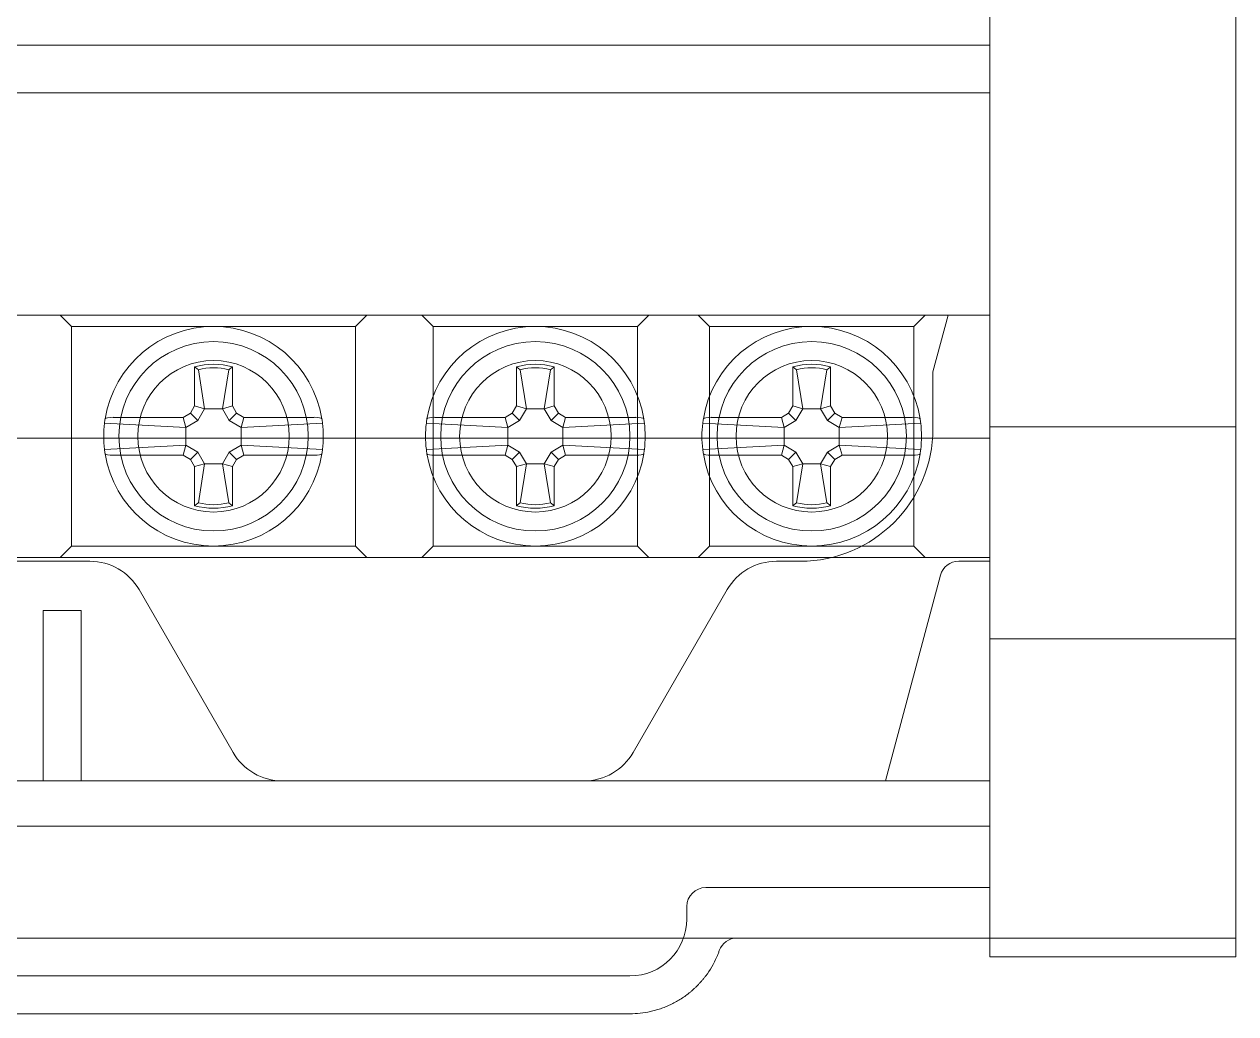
# Model space of a CAD drawing. Header units: millimetres. Extents: x 42151 to 59780, y 37376 to 44547.
# Drawn here: x 47689.11 to 47721.11, y 42964.17 to 42990.3 of the extents above; entities that cross this region are included whole.
import ezdxf

# ---------------------------------------------------------------- set-up
doc = ezdxf.new("R2010")
doc.units = ezdxf.units.MM
doc.set_wipeout_variables(frame=1)
doc.layers.add('! NO PLOT !', color=7, linetype='Continuous', true_color=0xff75dd, plot=False)
doc.layers.add('000-PI-Oprema', color=30, linetype='Continuous', lineweight=5)

# ---------------------------------------------------------------- blocks, each defined once
blk = doc.blocks.new('Shrack distriblock 125A')
at = {"layer": '000-PI-Oprema'}
for p, q in [((50969.151, 45240.478), (51008.151, 45240.478)), ((50969.151, 45240.478), (51008.151, 45240.478)), ((50969.151, 45239.478), (51008.151, 45239.478)), ((50969.151, 45239.478), (51008.151, 45239.478))]:
    blk.add_line(p, q, dxfattribs=at)
blk.add_open_spline([(51008.151, 45239.478), (51008.241, 45239.478), (51008.331, 45239.483), (51008.421, 45239.492), (51008.51, 45239.502), (51008.6, 45239.517), (51008.689, 45239.536), (51008.733, 45239.546), (51008.778, 45239.557), (51008.822, 45239.57), (51008.866, 45239.582), (51008.911, 45239.596), (51008.955, 45239.61), (51008.999, 45239.625), (51009.042, 45239.642), (51009.086, 45239.659), (51009.13, 45239.677), (51009.173, 45239.696), (51009.216, 45239.716), (51009.259, 45239.736), (51009.302, 45239.758), (51009.344, 45239.781), (51009.387, 45239.804), (51009.429, 45239.829), (51009.471, 45239.855), (51009.513, 45239.881), (51009.554, 45239.908), (51009.595, 45239.937), (51009.636, 45239.966), (51009.676, 45239.996), (51009.715, 45240.028), (51009.735, 45240.044), (51009.755, 45240.06), (51009.774, 45240.077), (51009.794, 45240.093), (51009.813, 45240.11), (51009.832, 45240.128), (51009.851, 45240.145), (51009.87, 45240.163), (51009.889, 45240.181), (51009.908, 45240.199), (51009.926, 45240.218), (51009.945, 45240.236), (51009.963, 45240.255), (51009.981, 45240.274), (51009.999, 45240.294), (51010.017, 45240.313), (51010.034, 45240.333), (51010.051, 45240.353), (51010.068, 45240.373), (51010.085, 45240.394), (51010.102, 45240.415), (51010.119, 45240.435), (51010.135, 45240.457), (51010.151, 45240.478)], degree=3, knots=[0, 0, 0, 0, 0.319223, 0.319223, 0.319223, 0.638427, 0.638427, 0.638427, 0.798048, 0.798048, 0.798048, 0.957661, 0.957661, 0.957661, 1.117495, 1.117495, 1.117495, 1.27737, 1.27737, 1.27737, 1.437056, 1.437056, 1.437056, 1.596953, 1.596953, 1.596953, 1.757051, 1.757051, 1.757051, 1.916926, 1.916926, 1.916926, 1.996748, 1.996748, 1.996748, 2.076724, 2.076724, 2.076724, 2.156784, 2.156784, 2.156784, 2.236822, 2.236822, 2.236822, 2.316763, 2.316763, 2.316763, 2.396588, 2.396588, 2.396588, 2.476508, 2.476508, 2.476508, 2.556447, 2.556447, 2.556447, 2.556447], dxfattribs=at)
blk.add_open_spline([(51008.151, 45239.478), (51008.241, 45239.478), (51008.331, 45239.483), (51008.421, 45239.492), (51008.51, 45239.502), (51008.6, 45239.517), (51008.689, 45239.536), (51008.733, 45239.546), (51008.778, 45239.557), (51008.822, 45239.57), (51008.866, 45239.582), (51008.911, 45239.596), (51008.955, 45239.61), (51008.999, 45239.625), (51009.042, 45239.642), (51009.086, 45239.659), (51009.13, 45239.677), (51009.173, 45239.696), (51009.216, 45239.716), (51009.259, 45239.736), (51009.302, 45239.758), (51009.344, 45239.781), (51009.387, 45239.804), (51009.429, 45239.829), (51009.471, 45239.855), (51009.513, 45239.881), (51009.554, 45239.908), (51009.595, 45239.937), (51009.636, 45239.966), (51009.676, 45239.996), (51009.715, 45240.028), (51009.735, 45240.044), (51009.755, 45240.06), (51009.774, 45240.077), (51009.794, 45240.093), (51009.813, 45240.11), (51009.832, 45240.128), (51009.851, 45240.145), (51009.87, 45240.163), (51009.889, 45240.181), (51009.908, 45240.199), (51009.926, 45240.218), (51009.945, 45240.236), (51009.963, 45240.255), (51009.981, 45240.274), (51009.999, 45240.294), (51010.017, 45240.313), (51010.034, 45240.333), (51010.051, 45240.353), (51010.068, 45240.373), (51010.085, 45240.394), (51010.102, 45240.415), (51010.119, 45240.435), (51010.135, 45240.457), (51010.151, 45240.478)], degree=3, knots=[0, 0, 0, 0, 0.319223, 0.319223, 0.319223, 0.638427, 0.638427, 0.638427, 0.798048, 0.798048, 0.798048, 0.957661, 0.957661, 0.957661, 1.117495, 1.117495, 1.117495, 1.27737, 1.27737, 1.27737, 1.437056, 1.437056, 1.437056, 1.596953, 1.596953, 1.596953, 1.757051, 1.757051, 1.757051, 1.916926, 1.916926, 1.916926, 1.996748, 1.996748, 1.996748, 2.076724, 2.076724, 2.076724, 2.156784, 2.156784, 2.156784, 2.236822, 2.236822, 2.236822, 2.316763, 2.316763, 2.316763, 2.396588, 2.396588, 2.396588, 2.476508, 2.476508, 2.476508, 2.556447, 2.556447, 2.556447, 2.556447], dxfattribs=at)
blk.add_wipeout([(50953.151, 45336.978), (51024.151, 45336.978), (51024.151, 45240.978), (51017.651, 45240.978), (51017.651, 45241.478), (50959.651, 45241.478), (50959.651, 45240.978), (50953.151, 45240.978), (50953.151, 45241.478)]).dxf.layer = '! NO PLOT !'
for p, q in [((51017.651, 45268.478), (51017.651, 45265.478)), ((51017.651, 45268.478), (51017.651, 45265.478)), ((51024.151, 45265.478), (51024.151, 45268.478)), ((51024.151, 45265.478), (51024.151, 45268.478)), ((51017.651, 45265.478), (51017.651, 45262.88)), ((51017.651, 45265.478), (51017.651, 45262.88)), ((51024.151, 45265.478), (51024.151, 45264.179)), ((51024.151, 45265.478), (51024.151, 45264.179)), ((51017.651, 45265.052), (50959.651, 45265.052)), ((51017.651, 45265.052), (50959.651, 45265.052)), ((51024.151, 45263.746), (51024.151, 45264.179)), ((51024.151, 45263.746), (51024.151, 45264.179)), ((51017.651, 45263.797), (50959.651, 45263.797)), ((51017.651, 45263.797), (50959.651, 45263.797)), ((51024.151, 45261.148), (51024.151, 45263.746)), ((51024.151, 45261.148), (51024.151, 45263.746)), ((51017.651, 45262.88), (51017.651, 45262.447)), ((51017.651, 45262.88), (51017.651, 45262.447)), ((51017.651, 45261.148), (51017.651, 45262.447)), ((51017.651, 45261.148), (51017.651, 45262.447)), ((51017.651, 45261.148), (51017.651, 45253.978)), ((51017.651, 45261.148), (51017.651, 45253.978)), ((51024.151, 45253.978), (51024.151, 45261.148)), ((51024.151, 45253.978), (51024.151, 45261.148)), ((51016.553, 45257.928), (50960.749, 45257.928)), ((51016.553, 45257.928), (50960.749, 45257.928)), ((50993.401, 45257.628), (50993.101, 45257.928)), ((50993.401, 45257.628), (50993.101, 45257.928)), ((51000.901, 45257.628), (51001.201, 45257.928)), ((51000.901, 45257.628), (51001.201, 45257.928)), ((51002.951, 45257.628), (51002.651, 45257.928)), ((51002.951, 45257.628), (51002.651, 45257.928)), ((51008.351, 45257.628), (51008.651, 45257.928)), ((51008.351, 45257.628), (51008.651, 45257.928)), ((51010.251, 45257.628), (51009.951, 45257.928)), ((51010.251, 45257.628), (51009.951, 45257.928)), ((51015.651, 45257.628), (51015.951, 45257.928)), ((51015.651, 45257.628), (51015.951, 45257.928)), ((51016.151, 45256.428), (51016.553, 45257.928)), ((51016.151, 45256.428), (51016.553, 45257.928)), ((51016.553, 45257.928), (51017.651, 45257.928)), ((51016.553, 45257.928), (51017.651, 45257.928)), ((50993.401, 45251.828), (50993.401, 45257.628)), ((51000.901, 45257.628), (50993.401, 45257.628)), ((50993.401, 45251.828), (50993.401, 45257.628)), ((51000.901, 45257.628), (50993.401, 45257.628)), ((51000.901, 45251.828), (51000.901, 45257.628)), ((51000.901, 45251.828), (51000.901, 45257.628)), ((51002.951, 45251.828), (51002.951, 45257.628)), ((51008.351, 45257.628), (51002.951, 45257.628)), ((51002.951, 45251.828), (51002.951, 45257.628)), ((51008.351, 45257.628), (51002.951, 45257.628)), ((51008.351, 45251.828), (51008.351, 45257.628)), ((51008.351, 45251.828), (51008.351, 45257.628)), ((51010.251, 45251.828), (51010.251, 45257.628)), ((51015.651, 45257.628), (51010.251, 45257.628)), ((51010.251, 45251.828), (51010.251, 45257.628)), ((51015.651, 45257.628), (51010.251, 45257.628)), ((51015.651, 45251.828), (51015.651, 45257.628)), ((51015.651, 45251.828), (51015.651, 45257.628)), ((50996.651, 45256.561), (50996.651, 45255.528)), ((50996.651, 45256.561), (50996.651, 45255.528)), ((50996.916, 45255.457), (50996.751, 45256.483)), ((50996.916, 45255.457), (50996.751, 45256.483)), ((50997.551, 45256.483), (50997.387, 45255.457)), ((50997.551, 45256.483), (50997.387, 45255.457)), ((50997.651, 45255.528), (50997.651, 45256.561)), ((50997.651, 45255.528), (50997.651, 45256.561)), ((51005.151, 45256.561), (51005.151, 45255.528)), ((51005.151, 45256.561), (51005.151, 45255.528)), ((51005.416, 45255.457), (51005.251, 45256.483)), ((51005.416, 45255.457), (51005.251, 45256.483)), ((51006.051, 45256.483), (51005.887, 45255.457)), ((51006.051, 45256.483), (51005.887, 45255.457)), ((51006.151, 45255.528), (51006.151, 45256.561)), ((51006.151, 45255.528), (51006.151, 45256.561)), ((51012.451, 45256.561), (51012.451, 45255.528)), ((51012.451, 45256.561), (51012.451, 45255.528)), ((51012.716, 45255.457), (51012.551, 45256.483)), ((51012.716, 45255.457), (51012.551, 45256.483)), ((51013.351, 45256.483), (51013.187, 45255.457)), ((51013.351, 45256.483), (51013.187, 45255.457)), ((51013.451, 45255.528), (51013.451, 45256.561)), ((51013.451, 45255.528), (51013.451, 45256.561)), ((51016.151, 45254.928), (51016.151, 45256.428)), ((51016.151, 45254.928), (51016.151, 45256.428)), ((50996.651, 45255.528), (50996.541, 45255.338)), ((50996.651, 45255.528), (50996.541, 45255.338)), ((50996.916, 45255.457), (50996.651, 45255.528)), ((50996.916, 45255.457), (50996.651, 45255.528)), ((50996.916, 45255.457), (50996.735, 45255.144)), ((50996.916, 45255.457), (50996.735, 45255.144)), ((50996.916, 45255.457), (50997.387, 45255.457)), ((50996.916, 45255.457), (50997.387, 45255.457)), ((50997.651, 45255.528), (50997.387, 45255.457)), ((50997.651, 45255.528), (50997.387, 45255.457)), ((50997.567, 45255.144), (50997.387, 45255.457)), ((50997.567, 45255.144), (50997.387, 45255.457)), ((50997.761, 45255.338), (50997.651, 45255.528)), ((50997.761, 45255.338), (50997.651, 45255.528)), ((51005.151, 45255.528), (51005.041, 45255.338)), ((51005.151, 45255.528), (51005.041, 45255.338)), ((51005.416, 45255.457), (51005.151, 45255.528)), ((51005.416, 45255.457), (51005.151, 45255.528)), ((51005.416, 45255.457), (51005.235, 45255.144)), ((51005.416, 45255.457), (51005.235, 45255.144)), ((51005.416, 45255.457), (51005.887, 45255.457)), ((51005.416, 45255.457), (51005.887, 45255.457)), ((51006.151, 45255.528), (51005.887, 45255.457)), ((51006.151, 45255.528), (51005.887, 45255.457)), ((51006.067, 45255.144), (51005.887, 45255.457)), ((51006.067, 45255.144), (51005.887, 45255.457)), ((51006.261, 45255.338), (51006.151, 45255.528)), ((51006.261, 45255.338), (51006.151, 45255.528)), ((51012.451, 45255.528), (51012.341, 45255.338)), ((51012.451, 45255.528), (51012.341, 45255.338)), ((51012.716, 45255.457), (51012.451, 45255.528)), ((51012.716, 45255.457), (51012.451, 45255.528)), ((51012.716, 45255.457), (51012.535, 45255.144)), ((51012.716, 45255.457), (51012.535, 45255.144)), ((51012.716, 45255.457), (51013.187, 45255.457)), ((51012.716, 45255.457), (51013.187, 45255.457)), ((51013.451, 45255.528), (51013.187, 45255.457)), ((51013.451, 45255.528), (51013.187, 45255.457)), ((51013.367, 45255.144), (51013.187, 45255.457)), ((51013.367, 45255.144), (51013.187, 45255.457)), ((51013.561, 45255.338), (51013.451, 45255.528)), ((51013.561, 45255.338), (51013.451, 45255.528)), ((50994.272, 45255.075), (50996.422, 45254.963)), ((50994.272, 45255.075), (50996.422, 45254.963)), ((50996.351, 45255.228), (50994.498, 45255.228)), ((50996.351, 45255.228), (50994.498, 45255.228)), ((50996.541, 45255.338), (50996.351, 45255.228)), ((50996.541, 45255.338), (50996.351, 45255.228)), ((50996.422, 45254.963), (50996.351, 45255.228)), ((50996.422, 45254.963), (50996.351, 45255.228)), ((50996.735, 45255.144), (50996.422, 45254.963)), ((50996.735, 45255.144), (50996.422, 45254.963)), ((50996.735, 45255.144), (50996.541, 45255.338)), ((50996.735, 45255.144), (50996.541, 45255.338)), ((50997.761, 45255.338), (50997.567, 45255.144)), ((50997.761, 45255.338), (50997.567, 45255.144)), ((50997.88, 45254.963), (50997.567, 45255.144)), ((50997.88, 45254.963), (50997.567, 45255.144)), ((50997.951, 45255.228), (50997.761, 45255.338)), ((50997.951, 45255.228), (50997.761, 45255.338)), ((50997.951, 45255.228), (50997.88, 45254.963)), ((50997.951, 45255.228), (50997.88, 45254.963)), ((50997.88, 45254.963), (51000.03, 45255.075)), ((50997.88, 45254.963), (51000.03, 45255.075)), ((50999.804, 45255.228), (50997.951, 45255.228)), ((50999.804, 45255.228), (50997.951, 45255.228)), ((51002.772, 45255.075), (51004.922, 45254.963)), ((51002.772, 45255.075), (51004.922, 45254.963)), ((51004.851, 45255.228), (51002.998, 45255.228)), ((51004.851, 45255.228), (51002.998, 45255.228)), ((51005.041, 45255.338), (51004.851, 45255.228)), ((51005.041, 45255.338), (51004.851, 45255.228)), ((51004.922, 45254.963), (51004.851, 45255.228)), ((51004.922, 45254.963), (51004.851, 45255.228)), ((51005.235, 45255.144), (51004.922, 45254.963)), ((51005.235, 45255.144), (51004.922, 45254.963)), ((51005.235, 45255.144), (51005.041, 45255.338)), ((51005.235, 45255.144), (51005.041, 45255.338)), ((51006.261, 45255.338), (51006.067, 45255.144)), ((51006.261, 45255.338), (51006.067, 45255.144)), ((51006.38, 45254.963), (51006.067, 45255.144)), ((51006.38, 45254.963), (51006.067, 45255.144)), ((51006.451, 45255.228), (51006.261, 45255.338)), ((51006.451, 45255.228), (51006.261, 45255.338)), ((51006.451, 45255.228), (51006.38, 45254.963)), ((51006.451, 45255.228), (51006.38, 45254.963)), ((51006.38, 45254.963), (51008.53, 45255.075)), ((51006.38, 45254.963), (51008.53, 45255.075)), ((51008.304, 45255.228), (51006.451, 45255.228)), ((51008.304, 45255.228), (51006.451, 45255.228)), ((51010.072, 45255.075), (51012.222, 45254.963)), ((51010.072, 45255.075), (51012.222, 45254.963)), ((51012.151, 45255.228), (51010.298, 45255.228)), ((51012.151, 45255.228), (51010.298, 45255.228)), ((51012.341, 45255.338), (51012.151, 45255.228)), ((51012.341, 45255.338), (51012.151, 45255.228)), ((51012.222, 45254.963), (51012.151, 45255.228)), ((51012.222, 45254.963), (51012.151, 45255.228)), ((51012.535, 45255.144), (51012.222, 45254.963)), ((51012.535, 45255.144), (51012.222, 45254.963)), ((51012.535, 45255.144), (51012.341, 45255.338)), ((51012.535, 45255.144), (51012.341, 45255.338)), ((51013.561, 45255.338), (51013.367, 45255.144)), ((51013.561, 45255.338), (51013.367, 45255.144)), ((51013.68, 45254.963), (51013.367, 45255.144)), ((51013.68, 45254.963), (51013.367, 45255.144)), ((51013.751, 45255.228), (51013.561, 45255.338)), ((51013.751, 45255.228), (51013.561, 45255.338)), ((51013.751, 45255.228), (51013.68, 45254.963)), ((51013.751, 45255.228), (51013.68, 45254.963)), ((51013.68, 45254.963), (51015.83, 45255.075)), ((51013.68, 45254.963), (51015.83, 45255.075)), ((51015.604, 45255.228), (51013.751, 45255.228)), ((51015.604, 45255.228), (51013.751, 45255.228)), ((50996.422, 45254.492), (50996.422, 45254.963)), ((50996.422, 45254.492), (50996.422, 45254.963)), ((50997.88, 45254.963), (50997.88, 45254.492)), ((50997.88, 45254.963), (50997.88, 45254.492)), ((51004.922, 45254.492), (51004.922, 45254.963)), ((51004.922, 45254.492), (51004.922, 45254.963)), ((51006.38, 45254.963), (51006.38, 45254.492)), ((51006.38, 45254.963), (51006.38, 45254.492)), ((51012.222, 45254.492), (51012.222, 45254.963)), ((51012.222, 45254.492), (51012.222, 45254.963)), ((51013.68, 45254.963), (51013.68, 45254.492)), ((51013.68, 45254.963), (51013.68, 45254.492)), ((51024.151, 45254.978), (51017.651, 45254.978)), ((51024.151, 45254.978), (51017.651, 45254.978)), ((51017.651, 45254.678), (50959.651, 45254.678)), ((51017.651, 45254.678), (50959.651, 45254.678)), ((50996.422, 45254.492), (50994.272, 45254.381)), ((50996.422, 45254.492), (50994.272, 45254.381)), ((50996.351, 45254.228), (50996.422, 45254.492)), ((50996.351, 45254.228), (50996.422, 45254.492)), ((50996.422, 45254.492), (50996.735, 45254.312)), ((50996.422, 45254.492), (50996.735, 45254.312)), ((50997.567, 45254.312), (50997.88, 45254.492)), ((50997.567, 45254.312), (50997.88, 45254.492)), ((51000.03, 45254.381), (50997.88, 45254.492)), ((50997.88, 45254.492), (50997.951, 45254.228)), ((51000.03, 45254.381), (50997.88, 45254.492)), ((50997.88, 45254.492), (50997.951, 45254.228)), ((51004.922, 45254.492), (51002.772, 45254.381)), ((51004.922, 45254.492), (51002.772, 45254.381)), ((51004.851, 45254.228), (51004.922, 45254.492)), ((51004.851, 45254.228), (51004.922, 45254.492)), ((51004.922, 45254.492), (51005.235, 45254.312)), ((51004.922, 45254.492), (51005.235, 45254.312)), ((51006.067, 45254.312), (51006.38, 45254.492)), ((51006.067, 45254.312), (51006.38, 45254.492)), ((51008.53, 45254.381), (51006.38, 45254.492)), ((51006.38, 45254.492), (51006.451, 45254.228)), ((51008.53, 45254.381), (51006.38, 45254.492)), ((51006.38, 45254.492), (51006.451, 45254.228)), ((51012.222, 45254.492), (51010.072, 45254.381)), ((51012.222, 45254.492), (51010.072, 45254.381)), ((51012.151, 45254.228), (51012.222, 45254.492)), ((51012.151, 45254.228), (51012.222, 45254.492)), ((51012.222, 45254.492), (51012.535, 45254.312)), ((51012.222, 45254.492), (51012.535, 45254.312)), ((51013.367, 45254.312), (51013.68, 45254.492)), ((51013.367, 45254.312), (51013.68, 45254.492)), ((51015.83, 45254.381), (51013.68, 45254.492)), ((51013.68, 45254.492), (51013.751, 45254.228)), ((51015.83, 45254.381), (51013.68, 45254.492)), ((51013.68, 45254.492), (51013.751, 45254.228)), ((50994.498, 45254.228), (50996.351, 45254.228)), ((50994.498, 45254.228), (50996.351, 45254.228)), ((50996.351, 45254.228), (50996.541, 45254.118)), ((50996.351, 45254.228), (50996.541, 45254.118)), ((50996.541, 45254.118), (50996.735, 45254.312)), ((50996.541, 45254.118), (50996.735, 45254.312)), ((50996.541, 45254.118), (50996.651, 45253.928)), ((50996.541, 45254.118), (50996.651, 45253.928)), ((50996.735, 45254.312), (50996.916, 45253.999)), ((50996.735, 45254.312), (50996.916, 45253.999)), ((50997.387, 45253.999), (50997.567, 45254.312)), ((50997.387, 45253.999), (50997.567, 45254.312)), ((50997.567, 45254.312), (50997.761, 45254.118)), ((50997.567, 45254.312), (50997.761, 45254.118)), ((50997.651, 45253.928), (50997.761, 45254.118)), ((50997.651, 45253.928), (50997.761, 45254.118)), ((50997.761, 45254.118), (50997.951, 45254.228)), ((50997.761, 45254.118), (50997.951, 45254.228)), ((50997.951, 45254.228), (50999.804, 45254.228)), ((50997.951, 45254.228), (50999.804, 45254.228)), ((51002.998, 45254.228), (51004.851, 45254.228)), ((51002.998, 45254.228), (51004.851, 45254.228)), ((51004.851, 45254.228), (51005.041, 45254.118)), ((51004.851, 45254.228), (51005.041, 45254.118)), ((51005.041, 45254.118), (51005.235, 45254.312)), ((51005.041, 45254.118), (51005.235, 45254.312)), ((51005.041, 45254.118), (51005.151, 45253.928)), ((51005.041, 45254.118), (51005.151, 45253.928)), ((51005.235, 45254.312), (51005.416, 45253.999)), ((51005.235, 45254.312), (51005.416, 45253.999)), ((51005.887, 45253.999), (51006.067, 45254.312)), ((51005.887, 45253.999), (51006.067, 45254.312)), ((51006.067, 45254.312), (51006.261, 45254.118)), ((51006.067, 45254.312), (51006.261, 45254.118)), ((51006.151, 45253.928), (51006.261, 45254.118)), ((51006.151, 45253.928), (51006.261, 45254.118)), ((51006.261, 45254.118), (51006.451, 45254.228)), ((51006.261, 45254.118), (51006.451, 45254.228)), ((51006.451, 45254.228), (51008.304, 45254.228)), ((51006.451, 45254.228), (51008.304, 45254.228)), ((51010.298, 45254.228), (51012.151, 45254.228)), ((51010.298, 45254.228), (51012.151, 45254.228)), ((51012.151, 45254.228), (51012.341, 45254.118)), ((51012.151, 45254.228), (51012.341, 45254.118)), ((51012.341, 45254.118), (51012.535, 45254.312)), ((51012.341, 45254.118), (51012.535, 45254.312)), ((51012.341, 45254.118), (51012.451, 45253.928)), ((51012.341, 45254.118), (51012.451, 45253.928)), ((51012.535, 45254.312), (51012.716, 45253.999)), ((51012.535, 45254.312), (51012.716, 45253.999)), ((51013.187, 45253.999), (51013.367, 45254.312)), ((51013.187, 45253.999), (51013.367, 45254.312)), ((51013.367, 45254.312), (51013.561, 45254.118)), ((51013.367, 45254.312), (51013.561, 45254.118)), ((51013.451, 45253.928), (51013.561, 45254.118)), ((51013.451, 45253.928), (51013.561, 45254.118)), ((51013.561, 45254.118), (51013.751, 45254.228)), ((51013.561, 45254.118), (51013.751, 45254.228)), ((51013.751, 45254.228), (51015.604, 45254.228)), ((51013.751, 45254.228), (51015.604, 45254.228)), ((50996.916, 45253.999), (50996.651, 45253.928)), ((50996.916, 45253.999), (50996.651, 45253.928)), ((50996.651, 45253.928), (50996.651, 45252.895)), ((50996.651, 45253.928), (50996.651, 45252.895)), ((50996.751, 45252.973), (50996.916, 45253.999)), ((50996.751, 45252.973), (50996.916, 45253.999)), ((50997.387, 45253.999), (50996.916, 45253.999)), ((50997.387, 45253.999), (50996.916, 45253.999)), ((50997.387, 45253.999), (50997.651, 45253.928)), ((50997.387, 45253.999), (50997.551, 45252.973)), ((50997.387, 45253.999), (50997.651, 45253.928)), ((50997.387, 45253.999), (50997.551, 45252.973)), ((50997.651, 45252.895), (50997.651, 45253.928)), ((50997.651, 45252.895), (50997.651, 45253.928)), ((51005.416, 45253.999), (51005.151, 45253.928)), ((51005.416, 45253.999), (51005.151, 45253.928)), ((51005.151, 45253.928), (51005.151, 45252.895)), ((51005.151, 45253.928), (51005.151, 45252.895)), ((51005.251, 45252.973), (51005.416, 45253.999)), ((51005.251, 45252.973), (51005.416, 45253.999)), ((51005.887, 45253.999), (51005.416, 45253.999)), ((51005.887, 45253.999), (51005.416, 45253.999)), ((51005.887, 45253.999), (51006.151, 45253.928)), ((51005.887, 45253.999), (51006.051, 45252.973)), ((51005.887, 45253.999), (51006.151, 45253.928)), ((51005.887, 45253.999), (51006.051, 45252.973)), ((51006.151, 45252.895), (51006.151, 45253.928)), ((51006.151, 45252.895), (51006.151, 45253.928)), ((51012.716, 45253.999), (51012.451, 45253.928)), ((51012.716, 45253.999), (51012.451, 45253.928)), ((51012.451, 45253.928), (51012.451, 45252.895)), ((51012.451, 45253.928), (51012.451, 45252.895)), ((51012.551, 45252.973), (51012.716, 45253.999)), ((51012.551, 45252.973), (51012.716, 45253.999)), ((51013.187, 45253.999), (51012.716, 45253.999)), ((51013.187, 45253.999), (51012.716, 45253.999)), ((51013.187, 45253.999), (51013.451, 45253.928)), ((51013.187, 45253.999), (51013.351, 45252.973)), ((51013.187, 45253.999), (51013.451, 45253.928)), ((51013.187, 45253.999), (51013.351, 45252.973)), ((51013.451, 45252.895), (51013.451, 45253.928)), ((51013.451, 45252.895), (51013.451, 45253.928)), ((51017.651, 45253.978), (51017.651, 45242.978)), ((51017.651, 45253.978), (51017.651, 45242.978)), ((51024.151, 45253.978), (51024.151, 45241.478)), ((51024.151, 45253.978), (51024.151, 45241.478)), ((51017.651, 45251.528), (50959.651, 45251.528)), ((51017.651, 45251.528), (50959.651, 45251.528)), ((50993.401, 45251.828), (50993.101, 45251.528)), ((50993.401, 45251.828), (50993.101, 45251.528)), ((51000.901, 45251.828), (50993.401, 45251.828)), ((51000.901, 45251.828), (50993.401, 45251.828)), ((51000.901, 45251.828), (51001.201, 45251.528)), ((51000.901, 45251.828), (51001.201, 45251.528)), ((51002.951, 45251.828), (51002.651, 45251.528)), ((51002.951, 45251.828), (51002.651, 45251.528)), ((51008.351, 45251.828), (51002.951, 45251.828)), ((51008.351, 45251.828), (51002.951, 45251.828)), ((51008.351, 45251.828), (51008.651, 45251.528)), ((51008.351, 45251.828), (51008.651, 45251.528)), ((51010.251, 45251.828), (51009.951, 45251.528)), ((51010.251, 45251.828), (51009.951, 45251.528)), ((51015.651, 45251.828), (51010.251, 45251.828)), ((51015.651, 45251.828), (51010.251, 45251.828)), ((51015.651, 45251.828), (51015.951, 45251.528)), ((51015.651, 45251.828), (51015.951, 45251.528)), ((50983.417, 45251.428), (50993.885, 45251.428)), ((50983.417, 45251.428), (50993.885, 45251.428)), ((51012.017, 45251.428), (51012.651, 45251.428)), ((51012.017, 45251.428), (51012.651, 45251.428)), ((51017.651, 45251.428), (51016.835, 45251.428)), ((51017.651, 45251.428), (51016.835, 45251.428)), ((51016.352, 45251.057), (51014.897, 45245.628)), ((51016.352, 45251.057), (51014.897, 45245.628)), ((50995.184, 45250.678), (50997.667, 45246.378)), ((50995.184, 45250.678), (50997.667, 45246.378)), ((51008.235, 45246.378), (51010.718, 45250.678)), ((51008.235, 45246.378), (51010.718, 45250.678)), ((50993.651, 45250.127), (50992.651, 45250.127)), ((50992.651, 45245.628), (50992.651, 45250.127)), ((50993.651, 45250.127), (50992.651, 45250.127)), ((50992.651, 45245.628), (50992.651, 45250.127)), ((50993.651, 45245.628), (50993.651, 45250.127)), ((50993.651, 45245.628), (50993.651, 45250.127)), ((51024.151, 45249.38), (51017.651, 45249.38)), ((51024.151, 45249.38), (51017.651, 45249.38)), ((50992.651, 45245.628), (50991.201, 45245.628)), ((50992.651, 45245.628), (50991.201, 45245.628)), ((50992.651, 45245.628), (50993.651, 45245.628)), ((50992.651, 45245.628), (50993.651, 45245.628)), ((50998.966, 45245.628), (50993.651, 45245.628)), ((50998.966, 45245.628), (50993.651, 45245.628)), ((50998.966, 45245.628), (51006.936, 45245.628)), ((50998.966, 45245.628), (51006.936, 45245.628)), ((51017.651, 45245.628), (51006.936, 45245.628)), ((51017.651, 45245.628), (51006.936, 45245.628)), ((50991.201, 45244.428), (51017.651, 45244.428)), ((50991.201, 45244.428), (51017.651, 45244.428)), ((51017.651, 45242.812), (51017.651, 45242.978)), ((51017.651, 45242.812), (51017.651, 45242.978)), ((51017.651, 45242.812), (51010.151, 45242.812)), ((51017.651, 45242.812), (51010.151, 45242.812)), ((51017.651, 45242.812), (51017.651, 45241.478)), ((51017.651, 45242.812), (51017.651, 45241.478)), ((51009.651, 45242.321), (51009.651, 45241.978)), ((51009.651, 45242.321), (51009.651, 45241.978)), ((51017.651, 45241.478), (50959.651, 45241.478)), ((51017.651, 45241.478), (50959.651, 45241.478)), ((51024.151, 45241.478), (51017.651, 45241.478)), ((51017.651, 45240.978), (51017.651, 45241.478)), ((51024.151, 45241.478), (51017.651, 45241.478)), ((51017.651, 45240.978), (51017.651, 45241.478)), ((51017.651, 45241.478), (51017.651, 45241.478)), ((51017.651, 45241.478), (51017.651, 45241.478)), ((51024.151, 45240.978), (51024.151, 45241.478)), ((51024.151, 45240.978), (51024.151, 45241.478)), ((51024.151, 45240.978), (51017.651, 45240.978)), ((51024.151, 45240.978), (51017.651, 45240.978))]:
    blk.add_line(p, q, dxfattribs=at)
for centre, radius, start, end in [((50997.151, 45254.728), 2.9, 9.2216, 170.7784), ((50997.151, 45254.728), 2.9, 9.2216, 170.7784), ((51005.651, 45254.728), 2.9, 9.2216, 170.7784), ((51005.651, 45254.728), 2.9, 9.2216, 170.7784), ((51012.951, 45254.728), 2.9, 9.2216, 170.7784), ((51012.951, 45254.728), 2.9, 9.2216, 170.7784), ((50997.151, 45254.728), 2.5, 90, 270), ((50997.151, 45254.728), 2.5, 90, 270), ((50997.151, 45254.728), 2.5, 270, 90), ((50997.151, 45254.728), 2.5, 270, 90), ((51005.651, 45254.728), 2.5, 90, 270), ((51005.651, 45254.728), 2.5, 90, 270), ((51005.651, 45254.728), 2.5, 270, 90), ((51005.651, 45254.728), 2.5, 270, 90), ((51012.951, 45254.728), 2.5, 90, 270), ((51012.951, 45254.728), 2.5, 90, 270), ((51012.951, 45254.728), 2.5, 270, 90), ((51012.951, 45254.728), 2.5, 270, 90), ((50997.151, 45254.728), 2, 0, 180), ((50997.151, 45254.728), 2, 0, 180), ((51005.651, 45254.728), 2, 0, 180), ((51005.651, 45254.728), 2, 0, 180), ((51012.951, 45254.728), 2, 0, 180), ((51012.951, 45254.728), 2, 0, 180), ((50997.151, 45254.728), 1.9, 74.7425, 105.2575), ((50997.151, 45254.728), 1.9, 74.7425, 105.2575), ((51005.651, 45254.728), 1.9, 74.7425, 105.2575), ((51005.651, 45254.728), 1.9, 74.7425, 105.2575), ((51012.951, 45254.728), 1.9, 74.7425, 105.2575), ((51012.951, 45254.728), 1.9, 74.7425, 105.2575), ((50997.151, 45254.728), 2.9, 173.1276, 180), ((50997.151, 45254.728), 2.9, 173.1276, 180), ((50997.151, 45254.728), 2.9, 170.7784, 173.1276), ((50997.151, 45254.728), 2.9, 170.7784, 173.1276), ((50997.151, 45254.728), 2.9, 6.8724, 9.2216), ((50997.151, 45254.728), 2.9, 6.8724, 9.2216), ((50997.151, 45254.728), 2.9, 0, 6.8724), ((50997.151, 45254.728), 2.9, 0, 6.8724), ((51005.651, 45254.728), 2.9, 173.1276, 180), ((51005.651, 45254.728), 2.9, 173.1276, 180), ((51005.651, 45254.728), 2.9, 170.7784, 173.1276), ((51005.651, 45254.728), 2.9, 170.7784, 173.1276), ((51005.651, 45254.728), 2.9, 6.8724, 9.2216), ((51005.651, 45254.728), 2.9, 6.8724, 9.2216), ((51005.651, 45254.728), 2.9, 0, 6.8724), ((51005.651, 45254.728), 2.9, 0, 6.8724), ((51012.951, 45254.728), 2.9, 173.1276, 180), ((51012.951, 45254.728), 2.9, 173.1276, 180), ((51012.951, 45254.728), 2.9, 170.7784, 173.1276), ((51012.951, 45254.728), 2.9, 170.7784, 173.1276), ((51012.951, 45254.728), 2.9, 6.8724, 9.2216), ((51012.951, 45254.728), 2.9, 6.8724, 9.2216), ((51012.951, 45254.728), 2.9, 0, 6.8724), ((51012.951, 45254.728), 2.9, 0, 6.8724), ((50997.151, 45254.728), 2.9, 180, 186.8724), ((50997.151, 45254.728), 2.9, 180, 186.8724), ((50997.151, 45254.728), 2, 180, 0), ((50997.151, 45254.728), 2, 180, 0), ((50997.151, 45254.728), 2.9, 353.1276, 0), ((50997.151, 45254.728), 2.9, 353.1276, 0), ((51005.651, 45254.728), 2.9, 180, 186.8724), ((51005.651, 45254.728), 2.9, 180, 186.8724), ((51005.651, 45254.728), 2, 180, 0), ((51005.651, 45254.728), 2, 180, 0), ((51005.651, 45254.728), 2.9, 353.1276, 0), ((51005.651, 45254.728), 2.9, 353.1276, 0), ((51012.951, 45254.728), 2.9, 180, 186.8724), ((51012.951, 45254.728), 2.9, 180, 186.8724), ((51012.951, 45254.728), 2, 180, 0), ((51012.951, 45254.728), 2, 180, 0), ((51012.651, 45254.928), 3.5, 270, 0), ((51012.651, 45254.928), 3.5, 270, 0), ((51012.951, 45254.728), 2.9, 353.1276, 0), ((51012.951, 45254.728), 2.9, 353.1276, 0), ((50997.151, 45254.728), 2.9, 186.8724, 189.2216), ((50997.151, 45254.728), 2.9, 186.8724, 189.2216), ((50997.151, 45254.728), 2.9, 189.2216, 350.7784), ((50997.151, 45254.728), 2.9, 189.2216, 350.7784), ((50997.151, 45254.728), 2.9, 350.7784, 353.1276), ((50997.151, 45254.728), 2.9, 350.7784, 353.1276), ((51005.651, 45254.728), 2.9, 186.8724, 189.2216), ((51005.651, 45254.728), 2.9, 186.8724, 189.2216), ((51005.651, 45254.728), 2.9, 189.2216, 350.7784), ((51005.651, 45254.728), 2.9, 189.2216, 350.7784), ((51005.651, 45254.728), 2.9, 350.7784, 353.1276), ((51005.651, 45254.728), 2.9, 350.7784, 353.1276), ((51012.951, 45254.728), 2.9, 186.8724, 189.2216), ((51012.951, 45254.728), 2.9, 186.8724, 189.2216), ((51012.951, 45254.728), 2.9, 189.2216, 350.7784), ((51012.951, 45254.728), 2.9, 189.2216, 350.7784), ((51012.951, 45254.728), 2.9, 350.7784, 353.1276), ((51012.951, 45254.728), 2.9, 350.7784, 353.1276), ((50997.151, 45254.728), 1.9, 254.7425, 285.2575), ((50997.151, 45254.728), 1.9, 254.7425, 285.2575), ((51005.651, 45254.728), 1.9, 254.7425, 285.2575), ((51005.651, 45254.728), 1.9, 254.7425, 285.2575), ((51012.951, 45254.728), 1.9, 254.7425, 285.2575), ((51012.951, 45254.728), 1.9, 254.7425, 285.2575), ((50993.885, 45249.928), 1.5, 30, 90), ((50993.885, 45249.928), 1.5, 30, 90), ((51012.017, 45249.928), 1.5, 90, 150), ((51012.017, 45249.928), 1.5, 90, 150), ((51016.835, 45250.928), 0.5, 90, 165), ((51016.835, 45250.928), 0.5, 90, 165), ((50998.966, 45247.128), 1.5, 210, 270), ((50998.966, 45247.128), 1.5, 210, 270), ((51006.936, 45247.128), 1.5, 270, 330), ((51006.936, 45247.128), 1.5, 270, 330), ((51008.151, 45241.978), 1.5, 270, 0), ((51008.151, 45241.978), 1.5, 270, 0), ((51010.979, 45240.978), 0.5, 90, 160.5288), ((51010.979, 45240.978), 0.5, 90, 160.5288), ((51008.151, 45241.978), 2.5, 323.1301, 336.4218), ((51008.151, 45241.978), 2.5, 323.1301, 336.4218)]:
    blk.add_arc(centre, radius, start, end, dxfattribs=at)
at = {"layer": '000-PI-Oprema', "extrusion": (0, 0, -1)}
for centre, major_axis, ratio, start_param, end_param in [((50997.151, 45254.978), (0, 1.559), 0.987069, -0.262974, 0.262974), ((50997.151, 45254.978), (0, 1.559), 0.987069, -0.262974, 0.262974), ((51005.651, 45254.978), (0, 1.559), 0.987069, -0.262974, 0.262974), ((51005.651, 45254.978), (0, 1.559), 0.987069, -0.262974, 0.262974), ((51012.951, 45254.978), (0, 1.559), 0.987069, -0.262974, 0.262974), ((51012.951, 45254.978), (0, 1.559), 0.987069, -0.262974, 0.262974), ((50997.151, 45254.478), (0, 1.559), 0.987069, 2.878619, 3.404567), ((50997.151, 45254.478), (0, 1.559), 0.987069, 2.878619, 3.404567), ((51005.651, 45254.478), (0, 1.559), 0.987069, 2.878619, 3.404567), ((51005.651, 45254.478), (0, 1.559), 0.987069, 2.878619, 3.404567), ((51012.951, 45254.478), (0, 1.559), 0.987069, 2.878619, 3.404567), ((51012.951, 45254.478), (0, 1.559), 0.987069, 2.878619, 3.404567), ((51010.151, 45242.312), (0, 0.5), 0.999848, -1.570796, 0), ((51010.151, 45242.312), (0, 0.5), 0.999848, -1.570796, 0)]:
    blk.add_ellipse(centre, major_axis=major_axis, ratio=ratio, start_param=start_param, end_param=end_param, dxfattribs=at)
at = {"layer": '000-PI-Oprema'}
for centre, major_axis, start_param, end_param in [((50994.492, 45255.193), (-0.204, -0.001), -1.597524, -0.02886), ((50994.492, 45255.193), (-0.204, -0.001), -1.597524, -0.02886), ((50999.81, 45255.193), (0.204, -0.001), 0.02886, 1.597524), ((50999.81, 45255.193), (0.204, -0.001), 0.02886, 1.597524), ((51002.992, 45255.193), (-0.204, -0.001), -1.597524, -0.02886), ((51002.992, 45255.193), (-0.204, -0.001), -1.597524, -0.02886), ((51008.31, 45255.193), (0.204, -0.001), 0.02886, 1.597524), ((51008.31, 45255.193), (0.204, -0.001), 0.02886, 1.597524), ((51010.292, 45255.193), (-0.204, -0.001), -1.597524, -0.02886), ((51010.292, 45255.193), (-0.204, -0.001), -1.597524, -0.02886), ((51015.61, 45255.193), (0.204, -0.001), 0.02886, 1.597524), ((51015.61, 45255.193), (0.204, -0.001), 0.02886, 1.597524), ((50994.492, 45254.263), (0.204, -0.001), -3.112733, -1.544069), ((50994.492, 45254.263), (0.204, -0.001), -3.112733, -1.544069), ((50999.81, 45254.263), (-0.204, -0.001), -4.739117, -3.170453), ((50999.81, 45254.263), (-0.204, -0.001), -4.739117, -3.170453), ((51002.992, 45254.263), (0.204, -0.001), -3.112733, -1.544069), ((51002.992, 45254.263), (0.204, -0.001), -3.112733, -1.544069), ((51008.31, 45254.263), (-0.204, -0.001), -4.739117, -3.170453), ((51008.31, 45254.263), (-0.204, -0.001), -4.739117, -3.170453), ((51010.292, 45254.263), (0.204, -0.001), -3.112733, -1.544069), ((51010.292, 45254.263), (0.204, -0.001), -3.112733, -1.544069), ((51015.61, 45254.263), (-0.204, -0.001), -4.739117, -3.170453), ((51015.61, 45254.263), (-0.204, -0.001), -4.739117, -3.170453)]:
    blk.add_ellipse(centre, major_axis=major_axis, ratio=0.173128, start_param=start_param, end_param=end_param, dxfattribs=at)
for points in [[(50996.751, 45256.483), (50996.702, 45256.522), (50996.651, 45256.561)], [(50996.751, 45256.483), (50996.702, 45256.522), (50996.651, 45256.561)], [(50997.651, 45256.561), (50997.6, 45256.522), (50997.551, 45256.483)], [(50997.651, 45256.561), (50997.6, 45256.522), (50997.551, 45256.483)], [(51005.251, 45256.483), (51005.202, 45256.522), (51005.151, 45256.561)], [(51005.251, 45256.483), (51005.202, 45256.522), (51005.151, 45256.561)], [(51006.151, 45256.561), (51006.1, 45256.522), (51006.051, 45256.483)], [(51006.151, 45256.561), (51006.1, 45256.522), (51006.051, 45256.483)], [(51012.551, 45256.483), (51012.502, 45256.522), (51012.451, 45256.561)], [(51012.551, 45256.483), (51012.502, 45256.522), (51012.451, 45256.561)], [(51013.451, 45256.561), (51013.4, 45256.522), (51013.351, 45256.483)], [(51013.451, 45256.561), (51013.4, 45256.522), (51013.351, 45256.483)], [(50996.651, 45252.895), (50996.702, 45252.934), (50996.751, 45252.973)], [(50996.651, 45252.895), (50996.702, 45252.934), (50996.751, 45252.973)], [(50997.551, 45252.973), (50997.6, 45252.934), (50997.651, 45252.895)], [(50997.551, 45252.973), (50997.6, 45252.934), (50997.651, 45252.895)], [(51005.151, 45252.895), (51005.202, 45252.934), (51005.251, 45252.973)], [(51005.151, 45252.895), (51005.202, 45252.934), (51005.251, 45252.973)], [(51006.051, 45252.973), (51006.1, 45252.934), (51006.151, 45252.895)], [(51006.051, 45252.973), (51006.1, 45252.934), (51006.151, 45252.895)], [(51012.451, 45252.895), (51012.502, 45252.934), (51012.551, 45252.973)], [(51012.451, 45252.895), (51012.502, 45252.934), (51012.551, 45252.973)], [(51013.351, 45252.973), (51013.4, 45252.934), (51013.451, 45252.895)], [(51013.351, 45252.973), (51013.4, 45252.934), (51013.451, 45252.895)]]:
    blk.add_open_spline(points, degree=2, dxfattribs=at)
blk.add_open_spline([(51010.508, 45241.145), (51010.503, 45241.131), (51010.498, 45241.117), (51010.493, 45241.103), (51010.488, 45241.089), (51010.483, 45241.076), (51010.477, 45241.062), (51010.472, 45241.048), (51010.466, 45241.034), (51010.46, 45241.02), (51010.454, 45241.006), (51010.448, 45240.992), (51010.442, 45240.978)], degree=3, knots=[0, 0, 0, 0, 0.0456168, 0.0456168, 0.0456168, 0.0911583, 0.0911583, 0.0911583, 0.1367183, 0.1367183, 0.1367183, 0.1822522, 0.1822522, 0.1822522, 0.1822522], dxfattribs=at)
blk.add_open_spline([(51010.508, 45241.145), (51010.503, 45241.131), (51010.498, 45241.117), (51010.493, 45241.103), (51010.488, 45241.089), (51010.483, 45241.076), (51010.477, 45241.062), (51010.472, 45241.048), (51010.466, 45241.034), (51010.46, 45241.02), (51010.454, 45241.006), (51010.448, 45240.992), (51010.442, 45240.978)], degree=3, knots=[0, 0, 0, 0, 0.0456168, 0.0456168, 0.0456168, 0.0911583, 0.0911583, 0.0911583, 0.1367183, 0.1367183, 0.1367183, 0.1822522, 0.1822522, 0.1822522, 0.1822522], dxfattribs=at)

msp = doc.modelspace()

# ---------------------------------------------------------------- block references
at = {"layer": '000-PI-Oprema'}
msp.add_blockref('Shrack distriblock 125A', (-3303.042, -2275.31), dxfattribs=at)

doc.saveas('drawing.dxf')
